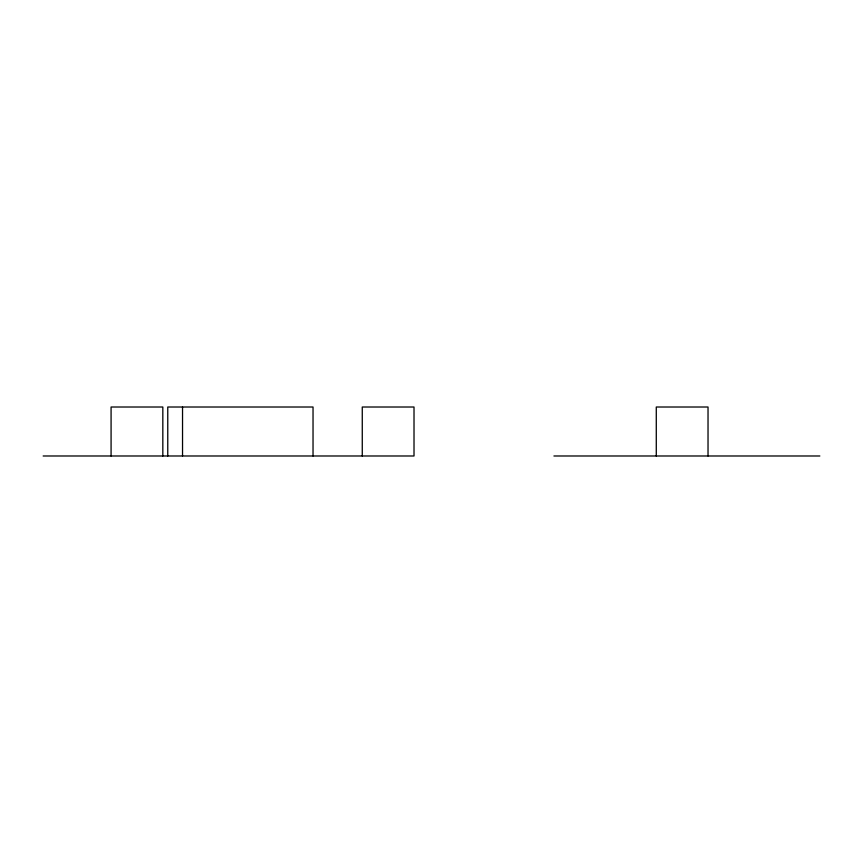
<?xml version="1.0" encoding="UTF-8"?>
<svg xmlns="http://www.w3.org/2000/svg" width="863" height="863" viewBox="0 0 863 863"><rect width="100%" height="100%" fill="white"/><g stroke="black" fill="none" stroke-linecap="round" stroke-linejoin="round"><path stroke-width="1.29" d="M43.15 455.988L414.013 455.988L414.013 407.012L362.266 407.012L362.266 455.988M553.927 455.988L819.85 455.988M708.027 455.988L708.027 407.012L656.279 407.012L656.279 455.988M313.032 455.988L313.032 407.012L167.767 407.012L167.767 455.988M182.535 407.012L182.535 455.988M162.827 455.988L162.827 407.012L111.079 407.012L111.079 455.988"/></g></svg>
